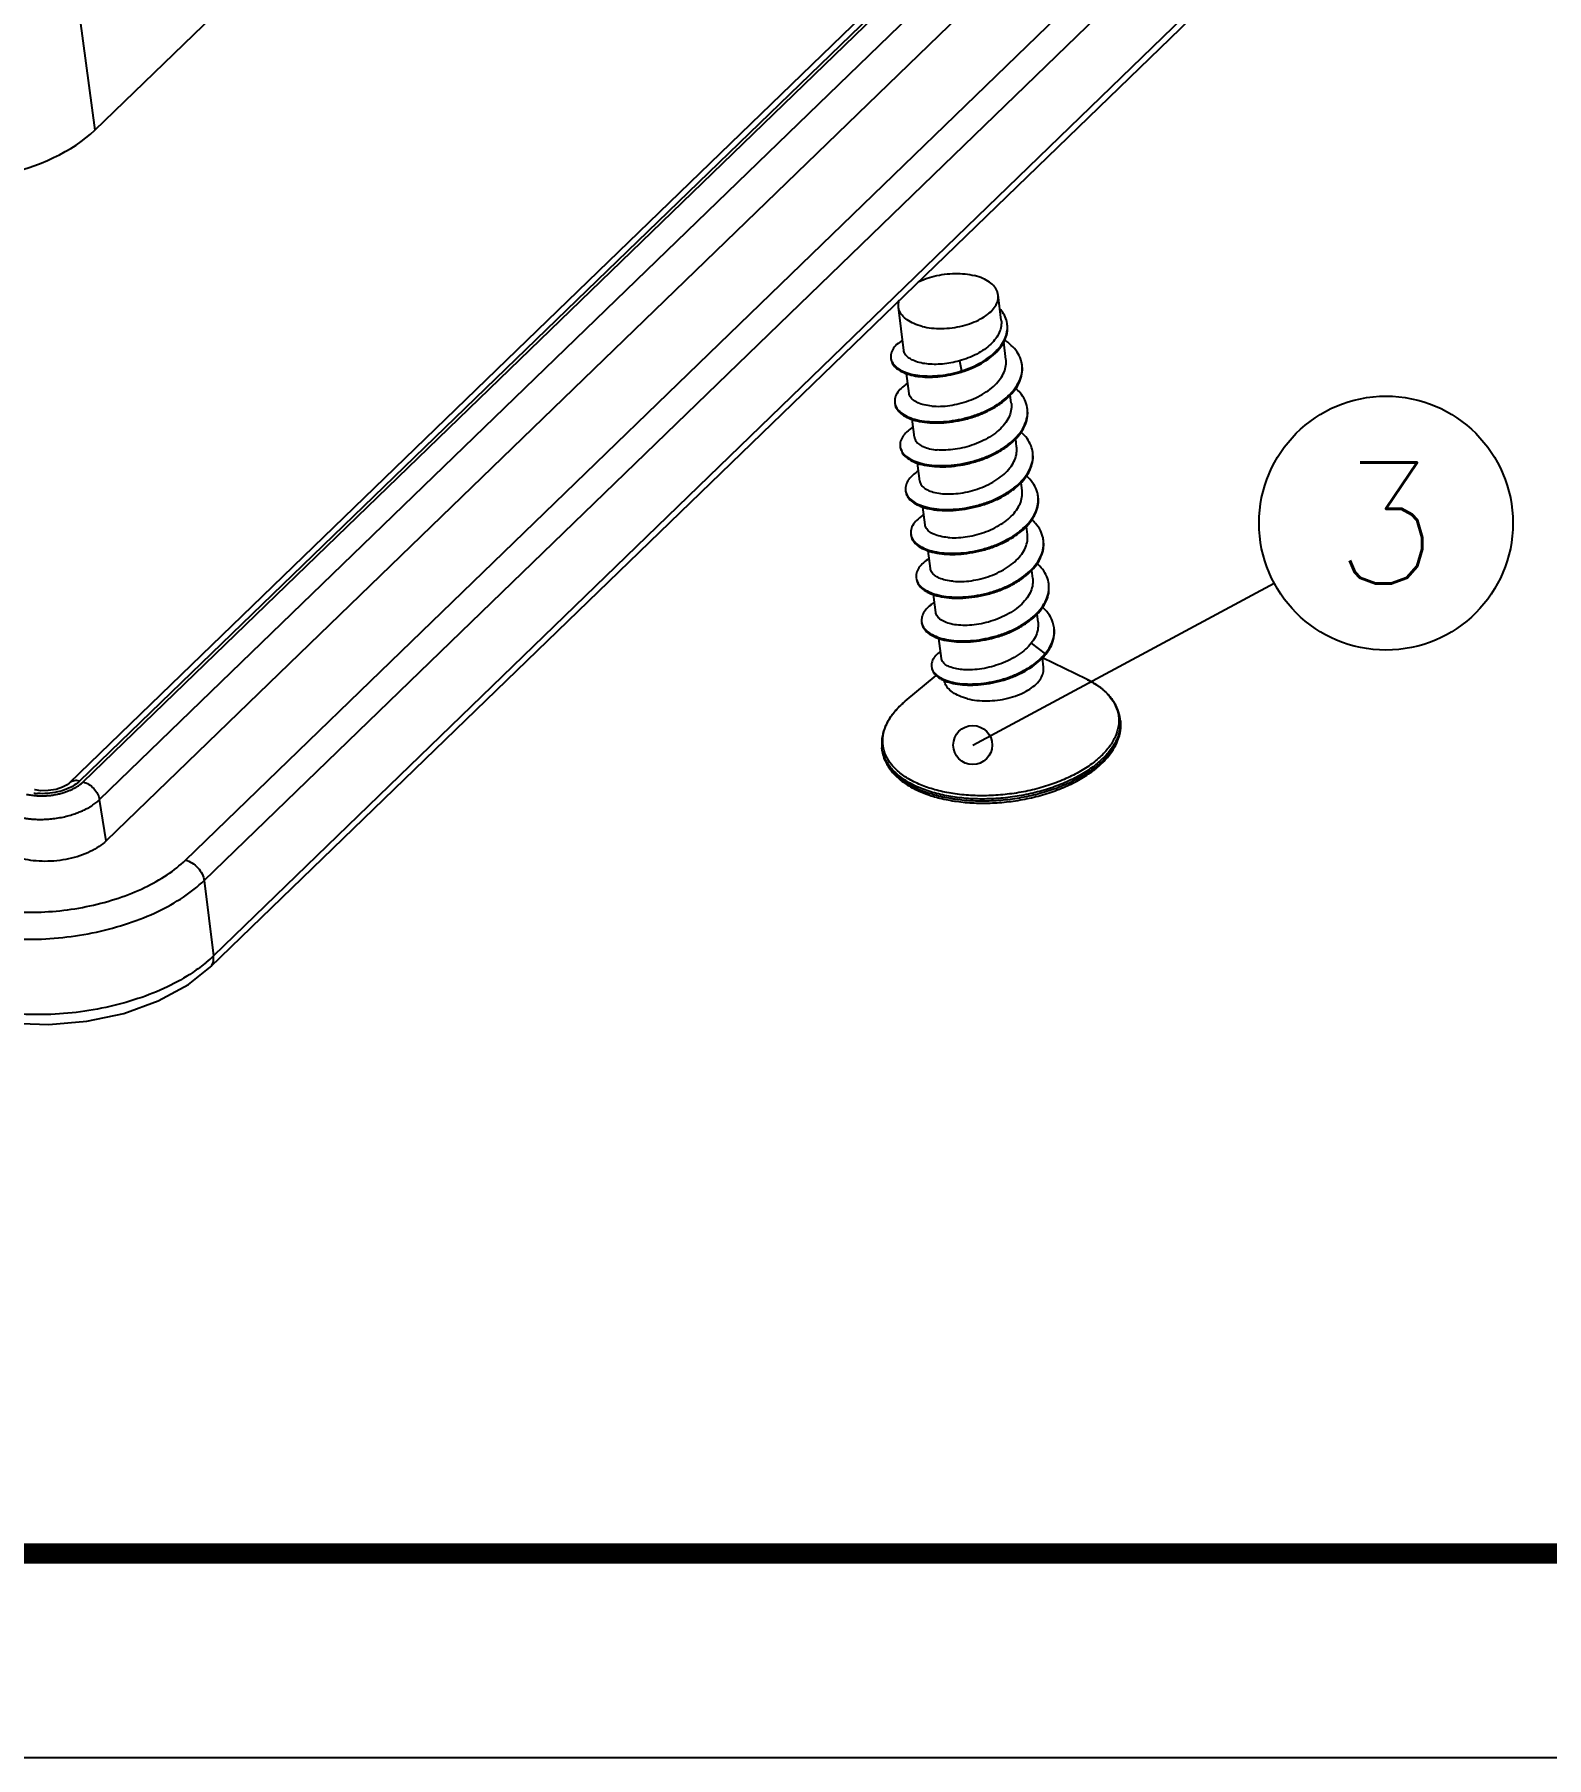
# Model space of a CAD drawing. Header units: millimetres. Extents: x -315 to 1788, y -2932 to -1928.
# Drawn here: x -207.54 to -183.27, y -2932.11 to -2904.47 of the extents above; entities that cross this region are included whole.
import ezdxf
from ezdxf.enums import TextEntityAlignment as Align

# ---------------------------------------------------------------- set-up
doc = ezdxf.new("R2010")
doc.units = ezdxf.units.MM
doc.layers.add('dim', color=3, linetype='Continuous', lineweight=9)
doc.layers.add('from', color=7, linetype='Continuous')
doc.styles.add('TXT', font='txt.shx', dxfattribs={"bigfont": 'gbcbig.shx'})
doc.dimstyles.new('ISO', dxfattribs={"dimscale": 0.6, "dimtxt": 2.5, "dimasz": 2.5, "dimexe": 1.25, "dimexo": 0.625, "dimtad": 0, "dimdsep": 46, "dimtxsty": 'Standard', "dimblk": 'OPEN', "dimcen": 0, "dimclrd": 4, "dimclre": 4, "dimadec": 0, "dimazin": 0, "dimtfac": 1, "dimtofl": 0, "dimtmove": 0, "dimatfit": 3, "dimfxl": 0, "dimarcsym": 0})

# ---------------------------------------------------------------- blocks, each defined once
blk = doc.blocks.new('_Open')
at = {"color": 0, "linetype": 'ByBlock', "lineweight": -2}
for p, q in [((-1, 0.167), (0, 0)), ((-1, -0.167), (0, 0)), ((0, 0), (-1, 0))]:
    blk.add_line(p, q, dxfattribs=at)
blk = doc.blocks.new('*u60')
at = {"color": 7, "linetype": 'Continuous'}
for p, q in [((2.372, -4.483, 0), (24.843, 17.253, 0)), ((1.311, 3.442, 0), (2.372, -4.483, 0)), ((24.256, 2.284, 0), (1.789, -19.449, 0)), ((24.493, 2.331, 0), (2.026, -19.402, 0)), ((2.105, -19.422, 0), (24.571, 2.311, 0)), ((2.482, -19.826, 0), (24.949, 1.907, 0)), ((25.104, 0.962, 0), (2.637, -20.771, 0)), ((4.453, -21.213, 0), (26.902, 0.503, 0)), ((4.879, -21.681, 0), (27.328, 0.034, 0)), ((27.487, -1.933, 0), (5.019, -23.666, 0)), ((27.562, -1.675, 0), (5.095, -23.408, 0)), ((23.151, -8.842, 0), (23.08, -8.261, 0)), ((20.918, -9.531, 0), (20.797, -8.54, 0)), ((23.26, -9.737, 0), (23.211, -9.334, 0)), ((22.192, -9.772, 0), (22.238, -10.003, 0)), ((21.038, -10.518, 0), (20.983, -10.063, 0)), ((22.235, -10.004, 0), (22.238, -10.003, 0)), ((22.238, -10.003, 0), (22.241, -10.028, 0)), ((23.383, -10.741, 0), (23.36, -10.554, 0)), ((21.161, -11.522, 0), (21.111, -11.111, 0)), ((23.505, -11.745, 0), (23.483, -11.559, 0)), ((21.283, -12.526, 0), (21.233, -12.115, 0)), ((23.628, -12.749, 0), (23.605, -12.559, 0)), ((21.406, -13.53, 0), (21.356, -13.123, 0)), ((23.75, -13.753, 0), (23.727, -13.564, 0)), ((21.529, -14.534, 0), (21.478, -14.123, 0)), ((23.873, -14.757, 0), (23.85, -14.573, 0)), ((21.651, -15.538, 0), (21.601, -15.127, 0)), ((23.995, -15.761, 0), (23.972, -15.572, 0)), ((21.78, -16.593, 0), (21.724, -16.134, 0)), ((23.839, -16.242, 0), (24.156, -16.485, 0)), ((24.122, -16.795, 0), (24.095, -16.576, 0)), ((25.106, -17.067, 0), (24.096, -16.574, 0)), ((24.156, -16.485, 0), (24.159, -16.51, 0)), ((20.949, -17.574, 0), (21.658, -16.98, 0)), ((25.883, -18.023, 0), (25.877, -17.974, 0)), ((20.424, -18.69, 0), (20.418, -18.641, 0)), ((2.637, -20.771, 0), (2.482, -19.826, 0)), ((4.879, -21.681, 0), (5.095, -23.408, 0))]:
    blk.add_line(p, q, dxfattribs=at)
at = {"color": 7, "linetype": 'Continuous', "elevation": 0}
for points in [[(1.789, -19.449), (1.738, -19.489), (1.636, -19.542), (1.484, -19.592), (1.306, -19.621), (1.138, -19.623), (1.005, -19.605), (0.99, -19.601)], [(-0.241, -24.822), (0.464, -24.947), (1.317, -24.983), (2.187, -24.908), (3.036, -24.726), (3.827, -24.441), (4.524, -24.061), (5.019, -23.666)]]:
    blk.add_lwpolyline(points, dxfattribs=at)
at = {"color": 7, "linetype": 'Continuous'}
for centre, radius, start, end in [((22.731, -9.001, 0), 0.563, 4.3758, 6.9236), ((20.884, -9.675, 0), 0.265, 186.7707, 194.6499), ((23, -9.941, 0), 0.633, 4.6705, 6.9506), ((21.478, -7.602, 0), 2.543, 287.4442, 287.5763), ((20.988, -10.697, 0), 0.278, 186.7549, 194.644), ((23.129, -10.944, 0), 0.626, 4.6256, 6.9157), ((21.1, -11.701, 0), 0.268, 186.9282, 192.1784), ((23.263, -11.947, 0), 0.614, 4.6532, 6.9995), ((21.242, -12.702, 0), 0.288, 187.1594, 192.1282), ((23.37, -12.953, 0), 0.631, 4.6816, 6.974), ((21.361, -13.708, 0), 0.283, 186.8411, 197.2381), ((23.492, -13.956, 0), 0.631, 4.6365, 6.9169), ((21.467, -14.714, 0), 0.267, 186.7772, 192.075), ((23.632, -14.959, 0), 0.614, 4.6428, 6.9661), ((21.605, -15.714, 0), 0.282, 187.1636, 192.1992), ((23.744, -15.964, 0), 0.624, 1.724, 7.0026), ((23.232, -15.716, 0), 1.203, 319.4745, 320.2192), ((23.237, -15.743, 0), 1.2, 320.2183, 321.1239), ((21.806, -16.745, 0), 0.254, 187.1377, 192.7807), ((21.485, -18.547, 0), 1.061, 156.5211, 156.7611), ((21.818, -18.742, 0), 1.448, 141.9547, 145.5692), ((25.09, -18.07, 0), 0.793, 3.4027, 6.9283), ((21.194, -18.546, 0), 0.782, 186.9356, 190.4967), ((1.158, -18.346, 0), 1.345, 262.317, 265.8847), ((22.555, -16.542, 0), 3.351, 255.3074, 256.0025), ((2.964, -21.198, 0), 3.071, 309.8525, 313.9477)]:
    blk.add_arc(centre, radius, start, end, dxfattribs=at)
blk.add_ellipse((-0.59, -3.741, 0), major_axis=(3.475, 0.422), ratio=0.539083, start_param=-2.187859, end_param=-0.618965, dxfattribs=at)
for points, start_tangent, end_tangent in [([(21.248, -7.964, 0), (21.396, -7.899, 0), (21.617, -7.831, 0), (21.852, -7.787, 0), (22.091, -7.771, 0), (22.324, -7.781, 0), (22.539, -7.819, 0)], (0.894918, 0.44623), (0.9703, -0.241905)), ([(23.08, -8.261, 0), (23.064, -8.192, 0), (22.997, -8.073, 0), (22.883, -7.968, 0), (22.729, -7.882, 0), (22.539, -7.819, 0)], (-0.121647, 0.992573), (-0.9703, 0.241905)), ([(21.338, -8.982, 0), (21.553, -9.019, 0), (21.785, -9.03, 0), (22.025, -9.013, 0), (22.26, -8.97, 0), (22.481, -8.901, 0), (22.679, -8.811, 0), (22.844, -8.702, 0), (22.969, -8.581, 0), (23.05, -8.451, 0), (23.082, -8.32, 0), (23.08, -8.261, 0)], (0.9703, -0.241905), (-0.121647, 0.992573)), ([(20.797, -8.54, 0), (20.795, -8.481, 0), (20.815, -8.381, 0)], (-0.121647, 0.992573), (0.320386, 0.947287)), ([(21.338, -8.982, 0), (21.148, -8.918, 0), (20.994, -8.833, 0), (20.88, -8.728, 0), (20.813, -8.609, 0), (20.797, -8.54, 0)], (-0.9703, 0.241905), (-0.121647, 0.992573)), ([(23.29, -8.933, 0), (23.287, -8.912, 0), (23.242, -8.762, 0), (23.156, -8.624, 0), (23.123, -8.584, 0)], (-0.1206, 0.992701), (-0.671581, 0.740931)), ([(23.151, -8.842, 0), (23.149, -8.976, 0), (23.107, -9.12, 0), (23.026, -9.259, 0), (22.912, -9.388, 0), (22.765, -9.508, 0), (22.59, -9.616, 0), (22.396, -9.704, 0), (22.192, -9.772, 0)], (0.120904, -0.992664), (-0.963389, -0.268106)), ([(22.238, -10.003, 0), (22.475, -9.915, 0), (22.693, -9.806, 0), (22.885, -9.679, 0), (23.045, -9.538, 0), (23.168, -9.386, 0), (23.25, -9.228, 0), (23.29, -9.069, 0), (23.293, -8.958, 0)], (0.954009, 0.299778), (-0.07635, 0.997081)), ([(22.246, -10.027, 0), (22.478, -9.94, 0), (22.696, -9.831, 0), (22.888, -9.704, 0), (23.048, -9.563, 0), (23.171, -9.411, 0), (23.253, -9.253, 0), (23.294, -9.094, 0), (23.293, -8.958, 0)], (0.953316, 0.301976), (-0.1206, 0.992701)), ([(20.888, -9.29, 0), (20.886, -9.292, 0), (20.753, -9.4, 0), (20.665, -9.514, 0), (20.622, -9.63, 0), (20.621, -9.706, 0)], (-0.831727, -0.555184), (0.118494, -0.992955)), ([(23.628, -9.864, 0), (23.612, -9.781, 0), (23.541, -9.611, 0), (23.421, -9.454, 0), (23.257, -9.315, 0), (23.231, -9.297, 0)], (-0.121015, 0.992651), (-0.835075, 0.550136)), ([(20.624, -9.731, 0), (20.631, -9.767, 0), (20.683, -9.872, 0), (20.779, -9.965, 0), (20.916, -10.041, 0), (21.089, -10.098, 0), (21.291, -10.133, 0), (21.516, -10.144, 0), (21.754, -10.13, 0), (21.999, -10.091, 0), (22.241, -10.028, 0)], (0.118494, -0.992955), (0.954009, 0.299778)), ([(20.628, -9.742, 0), (20.68, -9.847, 0), (20.776, -9.939, 0), (20.913, -10.016, 0), (21.086, -10.073, 0), (21.288, -10.108, 0), (21.513, -10.119, 0), (21.751, -10.105, 0), (21.996, -10.066, 0), (22.235, -10.004, 0)], (0.253551, -0.967322), (0.95441, 0.298498)), ([(21.443, -9.841, 0), (21.271, -9.81, 0), (21.126, -9.759, 0), (21.016, -9.691, 0), (20.946, -9.612, 0), (20.918, -9.531, 0)], (-0.993521, 0.11365), (-0.123392, 0.992358)), ([(22.192, -9.772, 0), (21.999, -9.817, 0), (21.803, -9.844, 0), (21.615, -9.852, 0), (21.443, -9.841, 0)], (-0.963389, -0.268106), (-0.993521, 0.11365)), ([(21.56, -10.808, 0), (21.758, -10.813, 0), (21.971, -10.794, 0), (22.191, -10.751, 0), (22.41, -10.684, 0), (22.618, -10.594, 0), (22.808, -10.485, 0), (22.972, -10.358, 0), (23.104, -10.218, 0), (23.199, -10.069, 0), (23.252, -9.915, 0), (23.262, -9.76, 0), (23.26, -9.737, 0)], (0.996245, -0.086581), (-0.121821, 0.992552)), ([(20.715, -10.755, 0), (20.722, -10.792, 0), (20.778, -10.905, 0), (20.884, -11.004, 0), (21.035, -11.087, 0), (21.226, -11.148, 0), (21.451, -11.184, 0), (21.701, -11.195, 0), (21.967, -11.176, 0), (22.241, -11.13, 0), (22.513, -11.056, 0), (22.772, -10.955, 0), (23.011, -10.83, 0), (23.22, -10.685, 0), (23.392, -10.523, 0), (23.522, -10.349, 0), (23.604, -10.168, 0), (23.636, -9.986, 0), (23.631, -9.889, 0)], (0.11822, -0.992987), (-0.121015, 0.992651)), ([(20.719, -10.767, 0), (20.775, -10.88, 0), (20.881, -10.979, 0), (21.032, -11.062, 0), (21.223, -11.123, 0), (21.448, -11.159, 0), (21.698, -11.169, 0), (21.964, -11.151, 0), (22.238, -11.105, 0), (22.509, -11.03, 0), (22.769, -10.93, 0), (23.008, -10.805, 0), (23.217, -10.66, 0), (23.389, -10.498, 0), (23.519, -10.324, 0), (23.601, -10.143, 0), (23.633, -9.961, 0), (23.631, -9.889, 0)], (0.253453, -0.967348), (-0.081426, 0.996679)), ([(21.01, -10.284, 0), (21, -10.29, 0), (20.857, -10.403, 0), (20.76, -10.524, 0), (20.714, -10.647, 0), (20.712, -10.73, 0)], (-0.844246, -0.535956), (0.11822, -0.992987)), ([(21.56, -10.808, 0), (21.387, -10.781, 0), (21.242, -10.734, 0), (21.132, -10.668, 0), (21.063, -10.591, 0), (21.038, -10.518, 0)], (-0.996245, 0.086581), (-0.126151, 0.992011)), ([(23.751, -10.868, 0), (23.746, -10.838, 0), (23.69, -10.664, 0), (23.584, -10.503, 0), (23.484, -10.401, 0)], (-0.120448, 0.99272), (-0.750784, 0.660548)), ([(20.837, -11.759, 0), (20.838, -11.761, 0), (20.879, -11.876, 0), (20.97, -11.98, 0), (21.108, -12.068, 0), (21.288, -12.136, 0), (21.503, -12.18, 0), (21.747, -12.198, 0), (22.009, -12.189, 0), (22.282, -12.151, 0), (22.555, -12.084, 0), (22.819, -11.991, 0), (23.065, -11.874, 0), (23.284, -11.734, 0), (23.468, -11.577, 0), (23.611, -11.406, 0), (23.707, -11.227, 0), (23.754, -11.044, 0), (23.754, -10.893, 0)], (0.120571, -0.992705), (-0.120448, 0.99272)), ([(20.838, -11.758, 0), (20.876, -11.851, 0), (20.967, -11.955, 0), (21.105, -12.043, 0), (21.285, -12.111, 0), (21.5, -12.155, 0), (21.744, -12.173, 0), (22.006, -12.164, 0), (22.279, -12.126, 0), (22.552, -12.059, 0), (22.816, -11.966, 0), (23.062, -11.848, 0), (23.281, -11.709, 0), (23.465, -11.552, 0), (23.608, -11.381, 0), (23.704, -11.201, 0), (23.751, -11.019, 0), (23.753, -10.893, 0)], (0.210191, -0.97766), (-0.080682, 0.99674)), ([(23.383, -10.741, 0), (23.385, -10.76, 0), (23.375, -10.916, 0), (23.322, -11.072, 0), (23.228, -11.22, 0), (23.098, -11.36, 0), (22.931, -11.488, 0), (22.739, -11.599, 0), (22.531, -11.688, 0), (22.316, -11.754, 0), (22.095, -11.798, 0), (21.88, -11.817, 0), (21.683, -11.812, 0)], (0.121989, -0.992531), (-0.996245, 0.086581)), ([(21.131, -11.289, 0), (21.017, -11.372, 0), (20.906, -11.491, 0), (20.845, -11.614, 0), (20.834, -11.734, 0)], (-0.843977, -0.536379), (0.120571, -0.992705)), ([(23.873, -11.872, 0), (23.835, -11.719, 0), (23.743, -11.553, 0), (23.609, -11.407, 0)], (-0.121772, 0.992558), (-0.748187, 0.663488)), ([(21.161, -11.522, 0), (21.186, -11.595, 0), (21.254, -11.673, 0), (21.364, -11.738, 0), (21.509, -11.785, 0), (21.683, -11.812, 0)], (0.126116, -0.992016), (0.996245, -0.086581)), ([(21.806, -12.816, 0), (22.002, -12.821, 0), (22.217, -12.802, 0), (22.437, -12.758, 0), (22.652, -12.693, 0), (22.86, -12.604, 0), (23.053, -12.493, 0), (23.219, -12.365, 0), (23.35, -12.225, 0), (23.444, -12.077, 0), (23.498, -11.921, 0), (23.507, -11.764, 0), (23.505, -11.745, 0)], (0.996245, -0.086581), (-0.122014, 0.992528)), ([(20.96, -12.763, 0), (20.984, -12.847, 0), (21.06, -12.955, 0), (21.185, -13.048, 0), (21.353, -13.122, 0), (21.559, -13.174, 0), (21.795, -13.2, 0), (22.052, -13.199, 0), (22.323, -13.169, 0), (22.597, -13.111, 0), (22.865, -13.026, 0), (23.117, -12.915, 0), (23.345, -12.782, 0), (23.54, -12.629, 0), (23.695, -12.462, 0), (23.806, -12.284, 0), (23.868, -12.102, 0), (23.879, -11.92, 0), (23.876, -11.897, 0)], (0.124405, -0.992232), (-0.121772, 0.992558)), ([(20.961, -12.762, 0), (20.981, -12.822, 0), (21.057, -12.93, 0), (21.182, -13.023, 0), (21.35, -13.097, 0), (21.556, -13.149, 0), (21.791, -13.175, 0), (22.049, -13.174, 0), (22.32, -13.144, 0), (22.594, -13.086, 0), (22.862, -13.001, 0), (23.114, -12.89, 0), (23.342, -12.756, 0), (23.537, -12.604, 0), (23.692, -12.437, 0), (23.803, -12.259, 0), (23.865, -12.077, 0), (23.876, -11.897, 0)], (0.209897, -0.977723), (-0.08112, 0.996704)), ([(21.253, -12.293, 0), (21.182, -12.343, 0), (21.057, -12.459, 0), (20.98, -12.581, 0), (20.955, -12.704, 0), (20.957, -12.738, 0)], (-0.843488, -0.537147), (0.124405, -0.992232)), ([(21.284, -12.526, 0), (21.308, -12.599, 0), (21.377, -12.677, 0), (21.487, -12.742, 0), (21.632, -12.789, 0), (21.806, -12.816, 0)], (0.126085, -0.992019), (0.996245, -0.086581)), ([(23.898, -12.605, 0), (23.773, -12.45, 0), (23.729, -12.409, 0)], (-0.528153, 0.849149), (-0.750389, 0.660996)), ([(23.996, -12.876, 0), (23.975, -12.775, 0), (23.898, -12.605, 0)], (-0.121407, 0.992603), (-0.528153, 0.849149)), ([(21.082, -13.767, 0), (21.093, -13.817, 0), (21.155, -13.928, 0), (21.266, -14.026, 0), (21.422, -14.106, 0), (21.617, -14.165, 0), (21.844, -14.199, 0), (22.096, -14.206, 0), (22.364, -14.185, 0), (22.638, -14.135, 0), (22.909, -14.058, 0), (23.167, -13.954, 0), (23.403, -13.827, 0), (23.608, -13.68, 0), (23.776, -13.517, 0), (23.901, -13.342, 0), (23.977, -13.161, 0), (24.004, -12.978, 0), (23.999, -12.901, 0)], (0.119766, -0.992802), (-0.121407, 0.992603)), ([(21.09, -13.792, 0), (21.152, -13.903, 0), (21.263, -14.001, 0), (21.418, -14.081, 0), (21.614, -14.14, 0), (21.841, -14.174, 0), (22.093, -14.181, 0), (22.361, -14.16, 0), (22.635, -14.11, 0), (22.906, -14.033, 0), (23.164, -13.929, 0), (23.399, -13.802, 0), (23.605, -13.655, 0), (23.773, -13.492, 0), (23.898, -13.317, 0), (23.974, -13.136, 0), (24, -12.953, 0), (23.998, -12.901, 0)], (0.297134, -0.954836), (-0.081606, 0.996665)), ([(21.928, -13.82, 0), (22.12, -13.825, 0), (22.327, -13.807, 0), (22.541, -13.767, 0), (22.754, -13.704, 0), (22.958, -13.62, 0), (23.146, -13.516, 0), (23.311, -13.396, 0), (23.446, -13.262, 0), (23.547, -13.118, 0), (23.61, -12.969, 0), (23.632, -12.818, 0), (23.628, -12.749, 0)], (0.996245, -0.086581), (-0.121263, 0.99262)), ([(21.377, -13.297, 0), (21.35, -13.314, 0), (21.212, -13.428, 0), (21.12, -13.549, 0), (21.079, -13.672, 0), (21.079, -13.742, 0)], (-0.843836, -0.5366), (0.119766, -0.992802)), ([(24.118, -13.88, 0), (24.11, -13.831, 0), (24.049, -13.658, 0), (23.938, -13.498, 0), (23.851, -13.412, 0)], (-0.120457, 0.992719), (-0.751106, 0.660182)), ([(21.928, -13.82, 0), (21.754, -13.793, 0), (21.609, -13.746, 0), (21.499, -13.681, 0), (21.431, -13.603, 0), (21.406, -13.53, 0)], (-0.996245, 0.086581), (-0.126126, 0.992014)), ([(22.051, -14.824, 0), (22.248, -14.829, 0), (22.461, -14.81, 0), (22.681, -14.767, 0), (22.9, -14.7, 0), (23.108, -14.61, 0), (23.298, -14.501, 0), (23.462, -14.374, 0), (23.594, -14.234, 0), (23.689, -14.085, 0), (23.743, -13.931, 0), (23.753, -13.776, 0), (23.75, -13.753, 0)], (0.996245, -0.086581), (-0.121821, 0.992552)), ([(21.205, -14.771, 0), (21.207, -14.786, 0), (21.254, -14.9, 0), (21.351, -15.003, 0), (21.493, -15.089, 0), (21.677, -15.154, 0), (21.896, -15.196, 0), (22.142, -15.211, 0), (22.406, -15.198, 0), (22.679, -15.157, 0), (22.952, -15.088, 0), (23.214, -14.992, 0), (23.458, -14.871, 0), (23.673, -14.73, 0), (23.853, -14.571, 0), (23.991, -14.399, 0), (24.082, -14.219, 0), (24.124, -14.036, 0), (24.121, -13.905, 0)], (0.118344, -0.992973), (-0.120457, 0.992719)), ([(21.206, -14.77, 0), (21.251, -14.875, 0), (21.347, -14.978, 0), (21.49, -15.064, 0), (21.674, -15.129, 0), (21.893, -15.17, 0), (22.139, -15.186, 0), (22.403, -15.173, 0), (22.676, -15.132, 0), (22.949, -15.063, 0), (23.211, -14.967, 0), (23.455, -14.846, 0), (23.67, -14.705, 0), (23.85, -14.546, 0), (23.988, -14.374, 0), (24.079, -14.194, 0), (24.121, -14.011, 0), (24.121, -13.905, 0)], (0.20909, -0.977896), (-0.080859, 0.996726)), ([(21.499, -14.301, 0), (21.371, -14.397, 0), (21.265, -14.516, 0), (21.209, -14.639, 0), (21.202, -14.746, 0)], (-0.844239, -0.535966), (0.118344, -0.992973)), ([(22.051, -14.824, 0), (21.876, -14.797, 0), (21.732, -14.749, 0), (21.623, -14.685, 0), (21.554, -14.608, 0), (21.529, -14.534, 0)], (-0.996245, 0.086581), (-0.126127, 0.992014)), ([(24.241, -14.884, 0), (24.195, -14.713, 0), (24.098, -14.548, 0), (23.976, -14.418, 0)], (-0.12129, 0.992617), (-0.749425, 0.66209)), ([(21.327, -15.775, 0), (21.357, -15.871, 0), (21.439, -15.978, 0), (21.569, -16.069, 0), (21.741, -16.141, 0), (21.951, -16.19, 0), (22.189, -16.213, 0), (22.449, -16.209, 0), (22.72, -16.176, 0), (22.994, -16.115, 0), (23.261, -16.027, 0), (23.51, -15.914, 0), (23.735, -15.778, 0), (23.926, -15.624, 0), (24.077, -15.455, 0), (24.183, -15.277, 0), (24.239, -15.094, 0), (24.244, -14.913, 0), (24.244, -14.909, 0)], (0.124375, -0.992235), (-0.12129, 0.992617)), ([(21.329, -15.774, 0), (21.354, -15.846, 0), (21.436, -15.953, 0), (21.566, -16.044, 0), (21.738, -16.116, 0), (21.947, -16.165, 0), (22.186, -16.188, 0), (22.446, -16.184, 0), (22.717, -16.151, 0), (22.991, -16.09, 0), (23.258, -16.002, 0), (23.507, -15.888, 0), (23.732, -15.753, 0), (23.923, -15.599, 0), (24.074, -15.43, 0), (24.18, -15.252, 0), (24.236, -15.069, 0), (24.243, -14.909, 0)], (0.211002, -0.977486), (-0.081037, 0.996711)), ([(23.873, -14.757, 0), (23.875, -14.777, 0), (23.865, -14.933, 0), (23.811, -15.09, 0), (23.717, -15.238, 0), (23.586, -15.377, 0), (23.419, -15.506, 0), (23.226, -15.617, 0), (23.019, -15.705, 0), (22.804, -15.771, 0), (22.584, -15.814, 0), (22.37, -15.833, 0), (22.173, -15.828, 0)], (0.122031, -0.992526), (-0.996245, 0.086581)), ([(21.621, -15.305, 0), (21.534, -15.367, 0), (21.414, -15.484, 0), (21.343, -15.607, 0), (21.323, -15.729, 0), (21.324, -15.75, 0)], (-0.843598, -0.536976), (0.124375, -0.992235)), ([(22.173, -15.828, 0), (21.999, -15.801, 0), (21.855, -15.754, 0), (21.745, -15.689, 0), (21.676, -15.611, 0), (21.651, -15.538, 0)], (-0.996245, 0.086581), (-0.126066, 0.992022)), ([(23.995, -15.761, 0), (23.997, -15.781, 0), (23.988, -15.938, 0), (23.934, -16.094, 0), (23.839, -16.242, 0)], (0.122027, -0.992527), (-0.617249, -0.786768)), ([(24.363, -15.888, 0), (24.337, -15.768, 0), (24.255, -15.6, 0), (24.125, -15.446, 0), (24.098, -15.422, 0)], (-0.121763, 0.992559), (-0.749734, 0.661739)), ([(24.156, -16.485, 0), (24.276, -16.309, 0), (24.347, -16.128, 0), (24.368, -15.945, 0)], (0.639838, 0.76851), (-0.029915, 0.999552)), ([(24.171, -16.496, 0), (24.279, -16.335, 0), (24.35, -16.153, 0), (24.371, -15.97, 0), (24.367, -15.913, 0)], (0.627611, 0.778527), (-0.121763, 0.992559)), ([(21.76, -16.43, 0), (21.649, -16.527, 0), (21.578, -16.633, 0), (21.552, -16.74, 0), (21.554, -16.777, 0)], (-0.814395, -0.580311), (0.123999, -0.992282)), ([(21.558, -16.801, 0), (21.572, -16.846, 0), (21.639, -16.944, 0), (21.751, -17.029, 0), (21.904, -17.099, 0), (22.094, -17.148, 0), (22.314, -17.174, 0), (22.557, -17.175, 0), (22.814, -17.149, 0), (23.076, -17.097, 0), (23.335, -17.018, 0), (23.58, -16.915, 0), (23.804, -16.789, 0), (23.998, -16.645, 0), (24.146, -16.497, 0)], (0.221001, -0.975274), (0.649771, 0.76013)), ([(21.83, -17.093, 0), (21.908, -17.124, 0), (22.097, -17.173, 0), (22.317, -17.199, 0), (22.56, -17.2, 0), (22.817, -17.174, 0), (23.079, -17.122, 0), (23.338, -17.043, 0), (23.583, -16.94, 0), (23.807, -16.814, 0), (24.001, -16.67, 0), (24.159, -16.51, 0)], (0.913006, -0.407945), (0.639838, 0.76851)), ([(23.839, -16.242, 0), (23.709, -16.381, 0), (23.543, -16.51, 0), (23.352, -16.622, 0), (23.146, -16.712, 0), (22.93, -16.781, 0), (22.708, -16.828, 0), (22.493, -16.851, 0), (22.298, -16.851, 0)], (-0.617249, -0.786768), (-0.998147, 0.060855)), ([(21.557, -16.802, 0), (21.575, -16.871, 0), (21.642, -16.969, 0), (21.754, -17.054, 0), (21.83, -17.093, 0)], (0.123999, -0.992282), (0.913006, -0.407945)), ([(22.298, -16.851, 0), (22.136, -16.831, 0), (21.997, -16.794, 0), (21.889, -16.742, 0), (21.817, -16.679, 0), (21.782, -16.608, 0), (21.78, -16.593, 0)], (-0.998147, 0.060855), (-0.115062, 0.993358)), ([(22.379, -17.515, 0), (22.595, -17.553, 0), (22.827, -17.564, 0), (23.066, -17.547, 0), (23.301, -17.504, 0), (23.523, -17.435, 0), (23.72, -17.345, 0), (23.885, -17.236, 0), (24.011, -17.115, 0), (24.092, -16.985, 0), (24.124, -16.854, 0), (24.121, -16.795, 0)], (0.9703, -0.241905), (-0.12171, 0.992566)), ([(25.106, -17.067, 0), (25.204, -17.118, 0), (25.453, -17.284, 0), (25.644, -17.473, 0), (25.774, -17.682, 0), (25.839, -17.905, 0), (25.838, -18.136, 0), (25.77, -18.37, 0), (25.638, -18.6, 0), (25.444, -18.823, 0), (25.193, -19.031, 0), (24.892, -19.219, 0), (24.547, -19.384, 0), (24.168, -19.521, 0), (23.764, -19.627, 0), (23.344, -19.698, 0), (22.919, -19.734, 0), (22.5, -19.734, 0), (22.097, -19.696, 0), (21.719, -19.624, 0)], (0.898629, -0.43871), (-0.9703, 0.241905)), ([(22.379, -17.515, 0), (22.19, -17.452, 0), (22.035, -17.367, 0), (21.922, -17.262, 0), (21.855, -17.143, 0), (21.842, -17.095, 0)], (-0.9703, 0.241905), (-0.183936, 0.982938)), ([(25.877, -17.974, 0), (25.826, -17.766, 0), (25.721, -17.567, 0), (25.564, -17.38, 0), (25.357, -17.212, 0), (25.106, -17.067, 0)], (-0.12115, 0.992634), (-0.898682, 0.438601)), ([(20.949, -17.574, 0), (20.739, -17.776, 0), (20.579, -17.989, 0), (20.472, -18.208, 0), (20.418, -18.426, 0), (20.418, -18.641, 0)], (-0.766811, -0.641872), (0.12115, -0.992634)), ([(20.678, -17.85, 0), (20.795, -17.717, 0)], (0.615824, 0.787884), (0.696423, 0.717632)), ([(20.795, -17.717, 0), (20.837, -17.674, 0), (20.949, -17.574, 0)], (0.696423, 0.717632), (0.766792, 0.641895)), ([(21.719, -19.624, 0), (21.376, -19.517, 0), (21.077, -19.379, 0), (20.828, -19.213, 0), (20.637, -19.023, 0), (20.507, -18.815, 0), (20.442, -18.592, 0), (20.443, -18.361, 0), (20.51, -18.128, 0)], (-0.9703, 0.241905), (0.394564, 0.918868)), ([(20.512, -18.124, 0), (20.624, -17.924, 0)], (0.398409, 0.917208), (0.565084, 0.825033)), ([(25.882, -18.023, 0), (25.874, -18.194, 0), (25.806, -18.43, 0), (25.672, -18.663, 0), (25.476, -18.888, 0), (25.222, -19.098, 0), (24.918, -19.289, 0), (24.569, -19.456, 0), (24.186, -19.594, 0), (23.778, -19.701, 0), (23.353, -19.773, 0), (22.924, -19.809, 0), (22.5, -19.809, 0), (22.093, -19.771, 0), (21.711, -19.697, 0)], (0.059473, -0.99823), (-0.9703, 0.241905)), ([(25.883, -18.023, 0), (25.88, -18.243, 0), (25.812, -18.479, 0), (25.678, -18.712, 0), (25.482, -18.937, 0), (25.228, -19.147, 0), (24.924, -19.338, 0), (24.575, -19.505, 0), (24.192, -19.643, 0), (23.784, -19.75, 0), (23.359, -19.822, 0), (22.93, -19.858, 0), (22.506, -19.858, 0), (22.099, -19.82, 0), (21.717, -19.746, 0)], (0.12075, -0.992683), (-0.9703, 0.241905)), ([(21.745, -19.793, 0), (22.126, -19.866, 0), (22.532, -19.903, 0), (22.951, -19.903, 0), (23.376, -19.867, 0), (23.795, -19.794, 0), (24.199, -19.687, 0), (24.578, -19.549, 0), (24.924, -19.381, 0), (25.227, -19.188, 0), (25.481, -18.973, 0), (25.678, -18.742, 0), (25.812, -18.503, 0), (25.88, -18.261, 0), (25.883, -18.023, 0)], (0.9703, -0.241905), (-0.12115, 0.992634)), ([(21.717, -19.746, 0), (21.37, -19.639, 0), (21.068, -19.499, 0), (20.817, -19.332, 0), (20.623, -19.14, 0), (20.492, -18.929, 0), (20.426, -18.704, 0), (20.424, -18.69, 0)], (-0.9703, 0.241905), (-0.12075, 0.992683)), ([(20.424, -18.69, 0), (20.487, -18.925, 0), (20.617, -19.149, 0), (20.815, -19.354, 0), (21.074, -19.533, 0), (21.388, -19.681, 0), (21.705, -19.783, 0)], (0.12115, -0.992634), (0.967294, -0.253658)), ([(21.711, -19.697, 0), (21.364, -19.59, 0), (21.062, -19.45, 0), (20.811, -19.282, 0), (20.617, -19.091, 0), (20.486, -18.88, 0), (20.425, -18.689, 0)], (-0.9703, 0.241905), (-0.182009, 0.983297)), ([(0.804, -19.701, 0), (0.846, -19.711, 0), (0.894, -19.72, 0), (0.949, -19.728, 0), (1.01, -19.735, 0), (1.079, -19.74, 0), (1.154, -19.741, 0), (1.238, -19.739, 0), (1.332, -19.732, 0), (1.436, -19.718, 0), (1.541, -19.697, 0), (1.64, -19.671, 0), (1.727, -19.643, 0), (1.799, -19.614, 0)], (0.970301, -0.241899), (0.920343, 0.391113)), ([(1.728, -19.586, 0), (1.516, -19.651, 0), (1.288, -19.686, 0), (1.061, -19.687, 0)], (-0.92796, -0.37268), (-0.997378, 0.072365)), ([(2.026, -19.402, 0), (1.903, -19.498, 0), (1.728, -19.586, 0)], (-0.718639, -0.695384), (-0.92796, -0.37268)), ([(2.026, -19.402, 0), (1.903, -19.395, 0), (1.803, -19.437, 0), (1.789, -19.449, 0)], (-0.970303, 0.241895), (-0.715099, -0.699024)), ([(1.799, -19.614, 0), (1.86, -19.587, 0), (1.913, -19.559, 0), (1.958, -19.533, 0), (1.997, -19.508, 0), (2.03, -19.484, 0), (2.059, -19.462, 0), (2.083, -19.441, 0), (2.105, -19.422, 0)], (0.920343, 0.391113), (0.718755, 0.695264)), ([(2.105, -19.422, 0), (2.234, -19.477, 0), (2.35, -19.573, 0), (2.437, -19.695, 0), (2.482, -19.826, 0)], (0.9703, -0.241905), (0.162235, -0.986752)), ([(0.634, -20.223, 0), (0.694, -20.237, 0), (0.763, -20.25, 0), (0.84, -20.262, 0), (0.927, -20.272, 0), (1.024, -20.278, 0), (1.132, -20.28, 0), (1.251, -20.277, 0), (1.385, -20.267, 0), (1.532, -20.247, 0), (1.682, -20.218, 0), (1.823, -20.181, 0), (1.946, -20.14, 0), (2.049, -20.1, 0), (2.135, -20.06, 0), (2.21, -20.022, 0), (2.274, -19.985, 0), (2.329, -19.949, 0), (2.376, -19.915, 0), (2.417, -19.884, 0), (2.452, -19.854, 0), (2.482, -19.826, 0)], (0.970299, -0.241907), (0.718751, 0.695268)), ([(2.637, -20.771, 0), (2.472, -20.903, 0), (2.268, -21.019, 0), (2.032, -21.114, 0), (1.774, -21.185, 0), (1.504, -21.228, 0), (1.231, -21.242, 0), (0.967, -21.227, 0), (0.723, -21.183, 0)], (-0.718749, -0.695269), (-0.9703, 0.241905)), ([(-0.407, -22.258, 0), (0.213, -22.369, 0), (0.883, -22.408, 0), (1.574, -22.372, 0), (2.261, -22.262, 0), (2.916, -22.083, 0), (3.515, -21.842, 0), (4.034, -21.548, 0), (4.453, -21.213, 0)], (0.970325, -0.241804), (0.718851, 0.695164)), ([(4.453, -21.213, 0), (4.601, -21.277, 0), (4.734, -21.389, 0), (4.832, -21.53, 0), (4.879, -21.681, 0)], (0.9703, -0.241905), (0.129491, -0.991581)), ([(-0.597, -22.859, 0), (0.104, -22.984, 0), (0.858, -23.027, 0), (1.637, -22.986, 0), (2.41, -22.862, 0), (3.147, -22.661, 0), (3.822, -22.389, 0), (4.406, -22.059, 0), (4.879, -21.681, 0)], (0.970528, -0.24099), (0.719412, 0.694583)), ([(4.931, -23.555, 0), (4.621, -23.786, 0), (4.037, -24.117, 0), (3.362, -24.388, 0), (2.625, -24.589, 0), (1.852, -24.713, 0), (1.073, -24.754, 0), (0.319, -24.711, 0), (-0.206, -24.626, 0)], (-0.767247, -0.641352), (-0.978401, 0.206714)), ([(5.019, -23.666, 0), (5.083, -23.562, 0), (5.094, -23.409, 0)], (0.714455, 0.699682), (-0.129491, 0.991581))]:
    blk.add_spline(points, degree=3, dxfattribs=dict(at, start_tangent=start_tangent, end_tangent=end_tangent))

msp = doc.modelspace()

# ---------------------------------------------------------------- linework, layer by layer
at = {"layer": 'from', "elevation": 0}
msp.add_lwpolyline([(-315.187, -2932.114), (-125.224, -2932.114), (-125.224, -2800.107), (-315.187, -2800.107)], close=True, dxfattribs=at)
at = {"layer": 'from', "const_width": 0.327, "elevation": 0}
msp.add_lwpolyline([(-311.913, -2928.84), (-311.913, -2803.381), (-128.498, -2803.381), (-128.498, -2928.84), (-311.913, -2928.84)], dxfattribs=at)
at = {"layer": 'from', "color": 4}
msp.add_circle((-185.851, -2912.311, 0), 2.037, dxfattribs=at)

# ---------------------------------------------------------------- block references
at = {"xscale": 0.7, "yscale": 0.7, "zscale": 0.7}
msp.add_blockref('*u60', (-208.231, -2902.868), dxfattribs=at)

# ---------------------------------------------------------------- texts
at = {"layer": 'from', "color": 6, "style": 'TXT'}
msp.add_text('3', height=1.94, dxfattribs=at).set_placement((-185.851, -2912.311, 0), align=Align.MIDDLE)

# ---------------------------------------------------------------- leaders
at = {"layer": 'dim'}
msp.add_leader([(-192.482, -2915.872, 0), (-187.646, -2913.274, 0)], dimstyle='ISO', override={"dimscale": 1, "dimasz": 1.25, "dimexo": 0.125, "dimadec": 2, "dimazin": 2, "dimldrblk": 'Small'}, dxfattribs=at)

doc.saveas('drawing.dxf')
